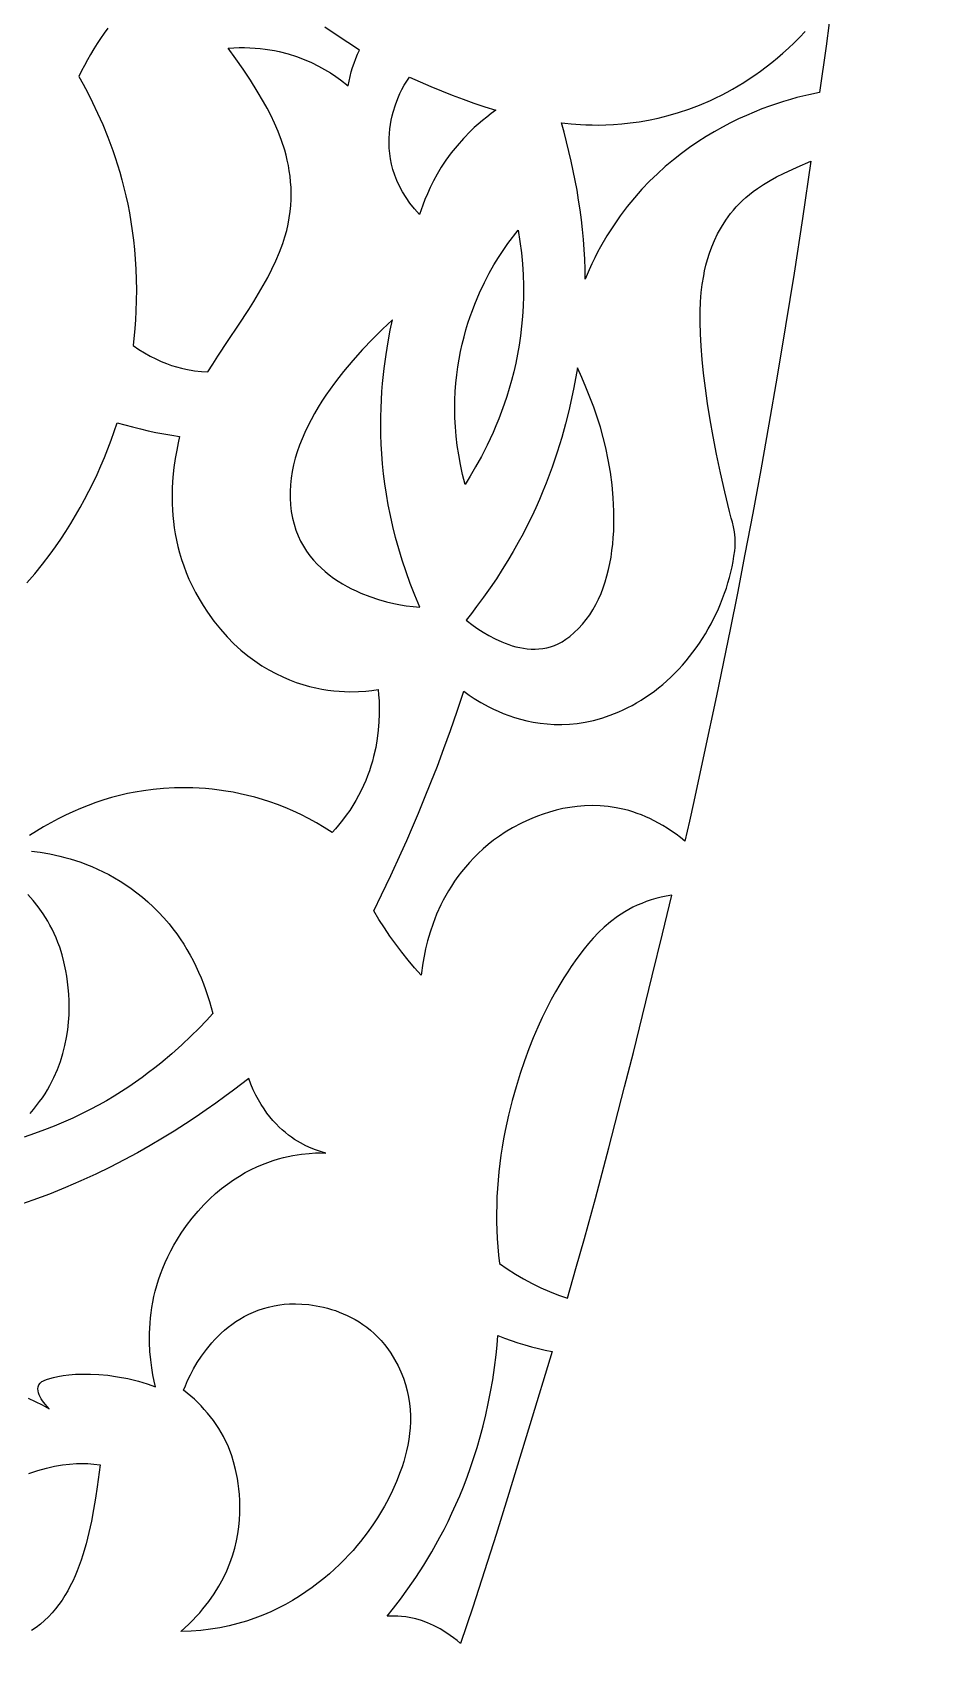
# Model space of a CAD drawing. Extents: x -570 to 570, y -570 to 570.
# Drawn here: x 431.3 to 482.2, y -152.3 to -60.7 of the extents above; entities that cross this region are included whole.
import ezdxf

# ---------------------------------------------------------------- set-up
doc = ezdxf.new("R2010")
doc.units = 0
doc.layers.add('LAYER_1', color=18, linetype='CONTINUOUS')
doc.layers.add('LAYER_2', color=174, linetype='CONTINUOUS')

msp = doc.modelspace()

# ---------------------------------------------------------------- linework, layer by layer
at = {"layer": 'LAYER_1'}
for points in [[(435.52, -60.445), (435.31, -60.731), (435.107, -61.022), (434.91, -61.318), (434.721, -61.619), (434.539, -61.923), (434.364, -62.231), (434.197, -62.543), (434.037, -62.858), (433.885, -63.175), (434.125, -63.609), (434.385, -64.097), (434.659, -64.638), (434.943, -65.232), (435.23, -65.879), (435.516, -66.578), (435.795, -67.329), (435.929, -67.724), (436.061, -68.132), (436.187, -68.553), (436.309, -68.986), (436.425, -69.432), (436.534, -69.891), (436.636, -70.363), (436.73, -70.848), (436.816, -71.345), (436.892, -71.854), (436.959, -72.376), (437.015, -72.911), (437.06, -73.458), (437.094, -74.018), (437.114, -74.59), (437.122, -75.174), (437.115, -75.771), (437.094, -76.38), (437.066, -76.862), (437.027, -77.343), (436.934, -78.304), (437.26, -78.529), (437.583, -78.73), (437.9, -78.909), (438.213, -79.067), (438.518, -79.205), (438.816, -79.324), (439.106, -79.426), (439.385, -79.512), (439.654, -79.584), (439.91, -79.643), (440.384, -79.727), (440.796, -79.775), (441.14, -79.798), (441.415, -79.353), (441.698, -78.911), (442.279, -78.032), (442.867, -77.157), (443.447, -76.277), (443.728, -75.834), (444.001, -75.386), (444.264, -74.934), (444.516, -74.476), (444.753, -74.012), (444.973, -73.54), (445.176, -73.06), (445.359, -72.571), (445.479, -72.201), (445.58, -71.836), (445.662, -71.475), (445.728, -71.119), (445.777, -70.769), (445.81, -70.423), (445.828, -70.083), (445.833, -69.749), (445.824, -69.421), (445.803, -69.099), (445.771, -68.783), (445.728, -68.474), (445.675, -68.172), (445.613, -67.877), (445.543, -67.589), (445.466, -67.308), (445.293, -66.77), (445.102, -66.263), (444.897, -65.791), (444.688, -65.354), (444.479, -64.954), (444.278, -64.593), (443.927, -63.993), (443.541, -63.372), (443.135, -62.764), (442.713, -62.167), (442.282, -61.576), (442.598, -61.554), (442.908, -61.542), (443.212, -61.54), (443.51, -61.548), (443.801, -61.565), (444.086, -61.591), (444.364, -61.624), (444.635, -61.665), (444.9, -61.714), (445.158, -61.769), (445.655, -61.897), (446.123, -62.045), (446.564, -62.211), (446.977, -62.39), (447.361, -62.578), (447.716, -62.772), (448.041, -62.967), (448.337, -63.16), (448.602, -63.347), (449.041, -63.687), (449.088, -63.428), (449.145, -63.17), (449.211, -62.914), (449.287, -62.66), (449.372, -62.409), (449.466, -62.162), (449.569, -61.919), (449.68, -61.68), (449.02, -61.258), (448.365, -60.826), (447.717, -60.385)], [(476.101, -60.142), (475.926, -61.454), (475.553, -64.074), (474.957, -64.195), (474.281, -64.359), (473.918, -64.46), (473.538, -64.573), (473.144, -64.7), (472.737, -64.841), (472.319, -64.997), (471.89, -65.169), (471.452, -65.356), (471.007, -65.559), (470.555, -65.78), (470.099, -66.019), (469.639, -66.276), (469.177, -66.552), (468.714, -66.848), (468.251, -67.163), (467.791, -67.5), (467.334, -67.858), (466.882, -68.238), (466.435, -68.64), (465.996, -69.066), (465.565, -69.516), (465.145, -69.99), (464.736, -70.489), (464.34, -71.013), (463.958, -71.564), (463.591, -72.142), (463.241, -72.747), (463.073, -73.06), (462.91, -73.38), (462.751, -73.708), (462.598, -74.042), (462.374, -74.571), (462.366, -74.014), (462.346, -73.457), (462.315, -72.901), (462.274, -72.344), (462.222, -71.788), (462.159, -71.233), (462.087, -70.679), (462.005, -70.126), (461.914, -69.574), (461.813, -69.024), (461.704, -68.475), (461.586, -67.929), (461.459, -67.384), (461.324, -66.842), (461.182, -66.303), (461.032, -65.767), (461.225, -65.789), (461.587, -65.829), (462.103, -65.871), (462.414, -65.887), (462.758, -65.897), (463.134, -65.899), (463.539, -65.89), (463.971, -65.869), (464.43, -65.834), (464.913, -65.782), (465.417, -65.711), (465.943, -65.62), (466.487, -65.505), (467.048, -65.366), (467.624, -65.199), (468.213, -65.003), (468.813, -64.776), (469.424, -64.515), (469.732, -64.371), (470.042, -64.218), (470.353, -64.056), (470.666, -63.884), (470.98, -63.702), (471.294, -63.51), (471.609, -63.307), (471.925, -63.094), (472.241, -62.869), (472.557, -62.633), (472.872, -62.386), (473.187, -62.127), (473.501, -61.856), (473.814, -61.572), (474.126, -61.276), (474.437, -60.967), (474.745, -60.645)], [(430.966, -91.664), (431.405, -91.151), (431.839, -90.615), (432.265, -90.053), (432.569, -89.632), (432.865, -89.204), (433.152, -88.769), (433.43, -88.328), (433.699, -87.881), (433.96, -87.428), (434.211, -86.97), (434.454, -86.507), (434.686, -86.039), (434.91, -85.566), (435.123, -85.09), (435.327, -84.609), (435.521, -84.125), (435.705, -83.637), (435.879, -83.147), (436.042, -82.653), (436.474, -82.777), (436.909, -82.894), (437.346, -83.002), (437.785, -83.103), (438.225, -83.196), (438.667, -83.281), (439.111, -83.358), (439.555, -83.427), (439.474, -83.789), (439.39, -84.202), (439.309, -84.662), (439.238, -85.167), (439.181, -85.711), (439.144, -86.293), (439.135, -86.596), (439.133, -86.907), (439.14, -87.225), (439.154, -87.55), (439.178, -87.882), (439.212, -88.22), (439.257, -88.563), (439.313, -88.911), (439.381, -89.264), (439.462, -89.621), (439.556, -89.982), (439.665, -90.346), (439.788, -90.713), (439.927, -91.083), (440.083, -91.454), (440.255, -91.827), (440.445, -92.201), (440.654, -92.575), (440.882, -92.95), (441.129, -93.324), (441.489, -93.82), (441.858, -94.279), (442.233, -94.702), (442.615, -95.091), (443.002, -95.446), (443.392, -95.77), (443.785, -96.064), (444.178, -96.328), (444.572, -96.566), (444.964, -96.777), (445.354, -96.964), (445.739, -97.127), (446.12, -97.269), (446.494, -97.39), (446.861, -97.492), (447.218, -97.577), (447.566, -97.645), (447.903, -97.699), (448.226, -97.739), (448.536, -97.767), (448.831, -97.784), (449.11, -97.793), (449.614, -97.787), (450.037, -97.762), (450.371, -97.727), (450.728, -97.677), (450.753, -97.97), (450.774, -98.301), (450.786, -98.667), (450.786, -99.066), (450.77, -99.495), (450.734, -99.951), (450.675, -100.43), (450.589, -100.929), (450.473, -101.447), (450.402, -101.711), (450.322, -101.978), (450.233, -102.249), (450.134, -102.522), (450.024, -102.797), (449.904, -103.073), (449.772, -103.352), (449.629, -103.631), (449.473, -103.911), (449.305, -104.191), (449.124, -104.47), (448.929, -104.75), (448.72, -105.028), (448.497, -105.306), (448.318, -105.511), (448.136, -105.713), (447.693, -105.432), (447.25, -105.172), (446.808, -104.931), (446.368, -104.708), (445.931, -104.504), (445.496, -104.318), (445.064, -104.149), (444.635, -103.996), (444.211, -103.859), (443.791, -103.737), (443.376, -103.629), (442.966, -103.535), (442.563, -103.455), (442.165, -103.386), (441.775, -103.329), (441.392, -103.284), (441.016, -103.248), (440.649, -103.223), (440.29, -103.207), (439.94, -103.199), (439.27, -103.206), (438.642, -103.24), (438.06, -103.294), (437.527, -103.363), (437.047, -103.443), (436.623, -103.528), (436.175, -103.633), (435.729, -103.753), (435.286, -103.887), (434.847, -104.034), (434.411, -104.194), (433.98, -104.367), (433.553, -104.552), (433.131, -104.749), (432.714, -104.957), (432.303, -105.176), (431.898, -105.405), (431.498, -105.644), (431.106, -105.893)], [(431.214, -106.763), (431.713, -106.828), (432.246, -106.919), (432.808, -107.042), (433.099, -107.116), (433.395, -107.199), (433.696, -107.293), (434.001, -107.396), (434.31, -107.511), (434.622, -107.636), (434.937, -107.773), (435.253, -107.923), (435.57, -108.086), (435.888, -108.261), (436.205, -108.451), (436.522, -108.655), (436.838, -108.873), (437.152, -109.107), (437.463, -109.357), (437.771, -109.623), (438.076, -109.906), (438.376, -110.207), (438.671, -110.525), (438.96, -110.861), (439.18, -111.136), (439.39, -111.418), (439.592, -111.708), (439.785, -112.004), (439.97, -112.306), (440.145, -112.614), (440.312, -112.928), (440.47, -113.246), (440.62, -113.569), (440.761, -113.895), (440.893, -114.226), (441.016, -114.559), (441.131, -114.894), (441.237, -115.232), (441.335, -115.571), (441.424, -115.912), (441.062, -116.3), (440.651, -116.727), (440.19, -117.187), (439.677, -117.674), (439.111, -118.182), (438.491, -118.703), (438.159, -118.968), (437.814, -119.233), (437.454, -119.499), (437.08, -119.765), (436.691, -120.03), (436.287, -120.294), (435.869, -120.555), (435.434, -120.812), (434.985, -121.066), (434.52, -121.314), (434.039, -121.557), (433.542, -121.794), (433.029, -122.024), (432.499, -122.246), (431.953, -122.459), (431.391, -122.663), (430.811, -122.856)], [(431.149, -121.525), (431.335, -121.306), (431.512, -121.086), (431.678, -120.864), (431.835, -120.641), (431.982, -120.416), (432.121, -120.191), (432.25, -119.964), (432.371, -119.737), (432.483, -119.509), (432.683, -119.053), (432.852, -118.598), (432.992, -118.146), (433.106, -117.697), (433.195, -117.254), (433.261, -116.819), (433.306, -116.392), (433.332, -115.977), (433.341, -115.574), (433.335, -115.185), (433.317, -114.812), (433.287, -114.456), (433.249, -114.119), (433.204, -113.803), (433.153, -113.51), (433.046, -112.998), (432.942, -112.595), (432.809, -112.174), (432.709, -111.907), (432.603, -111.65), (432.493, -111.401), (432.378, -111.162), (432.258, -110.93), (432.134, -110.707), (431.874, -110.286), (431.6, -109.895), (431.312, -109.536), (431.013, -109.205)], [(431.031, -137.549), (431.434, -137.737), (431.83, -137.937), (432.22, -138.148), (432.118, -138.043), (431.982, -137.888), (431.837, -137.697), (431.768, -137.591), (431.705, -137.481), (431.653, -137.367), (431.612, -137.253), (431.588, -137.138), (431.582, -137.025), (431.597, -136.915), (431.637, -136.81), (431.705, -136.711), (431.803, -136.62), (431.851, -136.592), (431.941, -136.552), (432.073, -136.503), (432.245, -136.448), (432.458, -136.391), (432.709, -136.336), (433, -136.285), (433.328, -136.242), (433.694, -136.211), (434.097, -136.194), (434.536, -136.196), (435.01, -136.219), (435.519, -136.267), (436.063, -136.344), (436.64, -136.452), (437.249, -136.595), (437.489, -136.663), (437.725, -136.74), (438.191, -136.914), (438.12, -136.598), (438.05, -136.238), (437.985, -135.838), (437.93, -135.4), (437.889, -134.927), (437.866, -134.422), (437.867, -133.889), (437.895, -133.329), (437.92, -133.04), (437.955, -132.746), (437.998, -132.447), (438.051, -132.144), (438.114, -131.836), (438.188, -131.524), (438.273, -131.209), (438.37, -130.891), (438.48, -130.569), (438.602, -130.246), (438.738, -129.92), (438.888, -129.593), (439.053, -129.264), (439.233, -128.935), (439.429, -128.605), (439.641, -128.275), (439.951, -127.83), (440.268, -127.416), (440.591, -127.03), (440.918, -126.673), (441.248, -126.342), (441.581, -126.037), (441.915, -125.757), (442.25, -125.5), (442.584, -125.266), (442.917, -125.054), (443.247, -124.862), (443.573, -124.69), (443.895, -124.537), (444.211, -124.401), (444.52, -124.281), (444.822, -124.177), (445.115, -124.087), (445.399, -124.011), (445.671, -123.947), (445.932, -123.894), (446.415, -123.817), (446.839, -123.774), (447.195, -123.754), (447.477, -123.751), (447.781, -123.759), (447.592, -123.71), (447.419, -123.659), (447.203, -123.586), (446.949, -123.485), (446.663, -123.355), (446.352, -123.19), (446.023, -122.988), (445.852, -122.871), (445.68, -122.744), (445.506, -122.605), (445.331, -122.455), (445.155, -122.292), (444.981, -122.117), (444.808, -121.928), (444.637, -121.725), (444.469, -121.509), (444.304, -121.278), (444.145, -121.032), (443.99, -120.77), (443.842, -120.492), (443.7, -120.198), (443.567, -119.886), (443.441, -119.557), (442.58, -120.222), (442.103, -120.578), (441.595, -120.947), (441.056, -121.328), (440.487, -121.719), (439.887, -122.116), (439.256, -122.519), (438.595, -122.926), (437.904, -123.334), (437.183, -123.741), (436.432, -124.146), (435.651, -124.547), (434.841, -124.941), (434, -125.326), (433.131, -125.701), (432.232, -126.063), (431.304, -126.412), (430.347, -126.743)], [(431.079, -141.799), (431.576, -141.629), (432.057, -141.494), (432.52, -141.389), (432.958, -141.314), (433.369, -141.263), (433.747, -141.234), (434.088, -141.225), (434.388, -141.232), (434.737, -141.262), (435.084, -141.299), (434.915, -142.546), (434.82, -143.184), (434.713, -143.828), (434.592, -144.471), (434.455, -145.112), (434.297, -145.745), (434.116, -146.367), (434.016, -146.672), (433.909, -146.973), (433.795, -147.27), (433.674, -147.561), (433.544, -147.846), (433.406, -148.124), (433.26, -148.396), (433.104, -148.661), (432.939, -148.917), (432.764, -149.165), (432.579, -149.405), (432.383, -149.635), (432.176, -149.855), (431.958, -150.065), (431.729, -150.264), (431.487, -150.452), (431.218, -150.638)]]:
    msp.add_lwpolyline(points, dxfattribs=at)
for points in [[(457.355, -65.066), (457.09, -65.256), (456.836, -65.449), (456.592, -65.645), (456.358, -65.843), (456.135, -66.043), (455.922, -66.245), (455.523, -66.652), (455.162, -67.062), (454.835, -67.471), (454.54, -67.877), (454.277, -68.278), (454.043, -68.67), (453.836, -69.05), (453.653, -69.416), (453.494, -69.765), (453.357, -70.094), (453.239, -70.401), (453.053, -70.935), (452.77, -70.618), (452.517, -70.3), (452.294, -69.981), (452.097, -69.663), (451.927, -69.345), (451.781, -69.03), (451.659, -68.716), (451.558, -68.406), (451.479, -68.099), (451.418, -67.796), (451.376, -67.499), (451.349, -67.208), (451.339, -66.923), (451.341, -66.645), (451.357, -66.375), (451.383, -66.114), (451.419, -65.862), (451.463, -65.619), (451.515, -65.388), (451.571, -65.168), (451.697, -64.764), (451.828, -64.415), (451.954, -64.124), (452.064, -63.899), (452.194, -63.665), (452.343, -63.435), (452.498, -63.21), (453.091, -63.476), (453.688, -63.734), (454.289, -63.982), (454.895, -64.22), (455.505, -64.448), (456.118, -64.665), (456.735, -64.871)], [(475.075, -67.934), (474.6, -71.155), (474.125, -74.244), (473.65, -77.204), (473.179, -80.034), (472.713, -82.734), (472.254, -85.305), (471.804, -87.746), (471.365, -90.06), (470.939, -92.244), (470.529, -94.301), (469.76, -98.031), (469.076, -101.252), (468.492, -103.967), (468.241, -105.084), (467.976, -106.197), (467.73, -106), (467.485, -105.814), (467.239, -105.64), (466.994, -105.478), (466.749, -105.326), (466.505, -105.186), (466.262, -105.057), (466.02, -104.938), (465.778, -104.829), (465.537, -104.729), (465.298, -104.64), (465.06, -104.559), (464.823, -104.488), (464.588, -104.425), (464.122, -104.325), (463.664, -104.256), (463.214, -104.216), (462.773, -104.203), (462.342, -104.215), (461.922, -104.249), (461.514, -104.303), (461.118, -104.375), (460.736, -104.463), (460.369, -104.564), (460.017, -104.676), (459.682, -104.797), (459.363, -104.925), (459.063, -105.057), (458.782, -105.191), (458.281, -105.457), (457.866, -105.705), (457.546, -105.915), (457.218, -106.155), (456.916, -106.396), (456.631, -106.643), (456.36, -106.894), (456.104, -107.148), (455.862, -107.406), (455.634, -107.667), (455.419, -107.931), (455.217, -108.196), (455.028, -108.462), (454.851, -108.729), (454.685, -108.997), (454.531, -109.264), (454.387, -109.53), (454.254, -109.795), (454.016, -110.319), (453.815, -110.832), (453.647, -111.328), (453.509, -111.806), (453.396, -112.259), (453.306, -112.684), (453.236, -113.076), (453.138, -113.748), (452.767, -113.326), (452.407, -112.895), (452.057, -112.454), (451.718, -112.005), (451.391, -111.547), (451.075, -111.081), (450.77, -110.609), (450.477, -110.129), (450.919, -109.216), (451.437, -108.13), (452.02, -106.867), (452.333, -106.167), (452.659, -105.422), (452.996, -104.631), (453.342, -103.794), (453.697, -102.91), (454.059, -101.978), (454.427, -100.998), (454.8, -99.97), (455.175, -98.893), (455.553, -97.768), (455.849, -97.985), (456.134, -98.177), (456.504, -98.403), (456.953, -98.648), (457.207, -98.773), (457.478, -98.897), (457.767, -99.018), (458.073, -99.133), (458.395, -99.242), (458.733, -99.341), (459.086, -99.43), (459.453, -99.505), (459.834, -99.566), (460.229, -99.61), (460.636, -99.635), (461.055, -99.64), (461.486, -99.621), (461.927, -99.578), (462.378, -99.508), (462.839, -99.41), (463.309, -99.281), (463.788, -99.12), (464.03, -99.026), (464.274, -98.924), (464.519, -98.812), (464.767, -98.691), (465.016, -98.561), (465.266, -98.421), (465.518, -98.27), (465.772, -98.109), (466.022, -97.94), (466.268, -97.762), (466.508, -97.576), (466.744, -97.381), (466.975, -97.179), (467.201, -96.97), (467.421, -96.753), (467.636, -96.529), (467.845, -96.299), (468.048, -96.062), (468.246, -95.819), (468.438, -95.571), (468.623, -95.317), (468.802, -95.059), (468.975, -94.795), (469.141, -94.527), (469.3, -94.255), (469.453, -93.979), (469.598, -93.699), (469.737, -93.416), (469.868, -93.13), (469.991, -92.841), (470.107, -92.55), (470.216, -92.256), (470.316, -91.961), (470.408, -91.665), (470.493, -91.367), (470.569, -91.068), (470.636, -90.769), (470.695, -90.469), (470.745, -90.17), (470.787, -89.87), (470.806, -89.673), (470.816, -89.484), (470.817, -89.302), (470.81, -89.128), (470.777, -88.803), (470.725, -88.51), (470.662, -88.248), (470.596, -88.018), (470.49, -87.655), (470.223, -86.541), (469.982, -85.467), (469.766, -84.432), (469.574, -83.437), (469.405, -82.483), (469.26, -81.571), (469.138, -80.701), (469.038, -79.873), (468.959, -79.089), (468.901, -78.349), (468.863, -77.654), (468.845, -77.004), (468.847, -76.4), (468.867, -75.843), (468.905, -75.333), (468.96, -74.871), (469.04, -74.385), (469.096, -74.101), (469.167, -73.793), (469.255, -73.465), (469.363, -73.12), (469.492, -72.762), (469.646, -72.393), (469.827, -72.018), (470.038, -71.639), (470.28, -71.259), (470.414, -71.07), (470.557, -70.883), (470.71, -70.697), (470.871, -70.512), (471.043, -70.331), (471.225, -70.152), (471.417, -69.976), (471.62, -69.804), (471.834, -69.636), (472.06, -69.472), (472.413, -69.239), (472.775, -69.022), (473.147, -68.818), (473.525, -68.627), (474.296, -68.27)], [(458.602, -71.813), (458.704, -72.46), (458.783, -73.096), (458.842, -73.721), (458.879, -74.334), (458.898, -74.936), (458.898, -75.525), (458.881, -76.103), (458.847, -76.668), (458.798, -77.221), (458.734, -77.762), (458.657, -78.289), (458.567, -78.804), (458.465, -79.306), (458.353, -79.794), (458.231, -80.269), (458.101, -80.731), (457.963, -81.178), (457.818, -81.612), (457.667, -82.032), (457.511, -82.437), (457.352, -82.828), (457.19, -83.205), (456.86, -83.913), (456.531, -84.56), (456.21, -85.146), (455.904, -85.669), (455.622, -86.127), (455.478, -85.566), (455.356, -85.014), (455.256, -84.469), (455.175, -83.932), (455.114, -83.404), (455.071, -82.885), (455.046, -82.374), (455.037, -81.873), (455.044, -81.382), (455.065, -80.9), (455.101, -80.428), (455.149, -79.967), (455.21, -79.517), (455.282, -79.077), (455.364, -78.649), (455.456, -78.232), (455.556, -77.827), (455.664, -77.434), (455.779, -77.053), (455.9, -76.685), (456.026, -76.33), (456.156, -75.988), (456.425, -75.345), (456.7, -74.758), (456.974, -74.23), (457.24, -73.762), (457.49, -73.357), (457.754, -72.962), (458.029, -72.573)], [(451.533, -76.861), (450.972, -77.394), (450.409, -77.954), (449.851, -78.54), (449.304, -79.149), (448.774, -79.779), (448.517, -80.102), (448.267, -80.43), (448.025, -80.763), (447.79, -81.099), (447.565, -81.44), (447.349, -81.785), (447.144, -82.133), (446.95, -82.485), (446.767, -82.84), (446.598, -83.199), (446.442, -83.56), (446.3, -83.923), (446.174, -84.289), (446.063, -84.657), (445.969, -85.027), (445.892, -85.399), (445.833, -85.772), (445.794, -86.146), (445.774, -86.522), (445.774, -86.898), (445.795, -87.275), (445.839, -87.652), (445.904, -88.019), (445.991, -88.368), (446.097, -88.702), (446.221, -89.02), (446.363, -89.322), (446.521, -89.609), (446.694, -89.881), (446.881, -90.138), (447.08, -90.382), (447.291, -90.612), (447.511, -90.828), (447.74, -91.032), (447.977, -91.223), (448.221, -91.402), (448.469, -91.569), (448.721, -91.724), (448.977, -91.868), (449.233, -92.002), (449.49, -92.125), (449.746, -92.239), (450.251, -92.437), (450.738, -92.599), (451.196, -92.729), (451.617, -92.829), (451.991, -92.903), (452.307, -92.953), (452.69, -92.997), (453.074, -93.035), (452.791, -92.364), (452.531, -91.7), (452.293, -91.043), (452.078, -90.394), (451.883, -89.753), (451.708, -89.12), (451.552, -88.497), (451.415, -87.882), (451.295, -87.277), (451.193, -86.682), (451.106, -86.097), (451.034, -85.523), (450.977, -84.96), (450.933, -84.409), (450.902, -83.869), (450.883, -83.341), (450.875, -82.826), (450.877, -82.324), (450.889, -81.835), (450.909, -81.36), (450.937, -80.899), (450.972, -80.453), (451.061, -79.604), (451.168, -78.818), (451.286, -78.097), (451.41, -77.443)], [(461.934, -79.562), (461.729, -80.665), (461.6, -81.298), (461.447, -81.982), (461.266, -82.713), (461.054, -83.488), (460.805, -84.305), (460.517, -85.16), (460.356, -85.601), (460.184, -86.05), (460, -86.508), (459.803, -86.972), (459.593, -87.445), (459.369, -87.923), (459.132, -88.409), (458.879, -88.9), (458.611, -89.398), (458.328, -89.9), (458.028, -90.407), (457.712, -90.919), (457.378, -91.435), (457.026, -91.955), (456.656, -92.478), (456.268, -93.005), (455.971, -93.388), (455.672, -93.768), (456.077, -94.07), (456.337, -94.25), (456.631, -94.44), (456.954, -94.631), (457.305, -94.816), (457.678, -94.989), (457.872, -95.068), (458.071, -95.14), (458.274, -95.206), (458.48, -95.263), (458.69, -95.311), (458.902, -95.35), (459.117, -95.377), (459.333, -95.393), (459.551, -95.395), (459.77, -95.385), (459.989, -95.359), (460.209, -95.317), (460.428, -95.26), (460.646, -95.184), (460.863, -95.09), (461.079, -94.977), (461.293, -94.843), (461.504, -94.687), (461.76, -94.47), (462.001, -94.237), (462.226, -93.991), (462.435, -93.732), (462.63, -93.46), (462.809, -93.176), (462.975, -92.881), (463.126, -92.576), (463.264, -92.261), (463.389, -91.938), (463.501, -91.606), (463.6, -91.267), (463.688, -90.922), (463.763, -90.57), (463.827, -90.213), (463.881, -89.852), (463.923, -89.487), (463.955, -89.119), (463.978, -88.749), (463.991, -88.377), (463.994, -88.004), (463.989, -87.632), (463.976, -87.26), (463.954, -86.889), (463.888, -86.155), (463.794, -85.435), (463.675, -84.735), (463.535, -84.061), (463.391, -83.481), (463.229, -82.906), (463.048, -82.336), (462.852, -81.771), (462.64, -81.211), (462.416, -80.656), (462.18, -80.106)], [(467.244, -109.246), (466.938, -109.296), (466.642, -109.358), (466.355, -109.43), (466.078, -109.512), (465.811, -109.604), (465.552, -109.704), (465.303, -109.812), (465.063, -109.927), (464.831, -110.049), (464.608, -110.178), (464.394, -110.311), (464.188, -110.45), (463.8, -110.739), (463.444, -111.04), (463.119, -111.348), (462.823, -111.657), (462.554, -111.963), (462.313, -112.26), (461.906, -112.808), (461.592, -113.262), (461.39, -113.562), (461.174, -113.897), (460.947, -114.268), (460.71, -114.676), (460.465, -115.121), (460.215, -115.602), (459.962, -116.12), (459.707, -116.676), (459.454, -117.269), (459.203, -117.9), (458.957, -118.57), (458.718, -119.277), (458.488, -120.024), (458.27, -120.809), (458.065, -121.634), (457.876, -122.498), (457.786, -122.957), (457.706, -123.418), (457.634, -123.882), (457.571, -124.347), (457.517, -124.814), (457.473, -125.282), (457.438, -125.751), (457.412, -126.221), (457.395, -126.691), (457.388, -127.161), (457.391, -127.631), (457.404, -128.101), (457.426, -128.57), (457.458, -129.037), (457.5, -129.504), (457.552, -129.968), (457.991, -130.279), (458.444, -130.572), (458.909, -130.846), (459.386, -131.102), (459.872, -131.339), (460.367, -131.555), (460.87, -131.749), (461.379, -131.921), (461.852, -130.265), (462.326, -128.575), (462.946, -126.307), (463.705, -123.459), (464.593, -120.029), (465.083, -118.095), (465.602, -116.015), (466.149, -113.788), (466.723, -111.415)], [(439.626, -150.68), (439.858, -150.473), (440.08, -150.264), (440.292, -150.054), (440.493, -149.842), (440.685, -149.63), (440.867, -149.417), (441.204, -148.989), (441.504, -148.558), (441.771, -148.127), (442.005, -147.697), (442.209, -147.268), (442.384, -146.841), (442.532, -146.419), (442.654, -146.002), (442.753, -145.591), (442.829, -145.187), (442.885, -144.791), (442.923, -144.406), (442.943, -144.031), (442.948, -143.668), (442.94, -143.318), (442.92, -142.983), (442.89, -142.662), (442.851, -142.359), (442.806, -142.073), (442.702, -141.559), (442.592, -141.129), (442.49, -140.793), (442.362, -140.44), (442.259, -140.196), (442.146, -139.956), (442.024, -139.72), (441.894, -139.488), (441.755, -139.26), (441.608, -139.036), (441.453, -138.817), (441.291, -138.603), (441.122, -138.394), (440.946, -138.191), (440.764, -137.994), (440.577, -137.802), (440.384, -137.617), (440.185, -137.439), (439.983, -137.267), (439.775, -137.103), (439.879, -136.851), (440.007, -136.564), (440.16, -136.247), (440.341, -135.907), (440.551, -135.549), (440.791, -135.181), (441.063, -134.809), (441.212, -134.623), (441.369, -134.438), (441.534, -134.255), (441.709, -134.075), (441.892, -133.899), (442.085, -133.727), (442.287, -133.561), (442.499, -133.4), (442.72, -133.246), (442.952, -133.1), (443.194, -132.962), (443.446, -132.833), (443.709, -132.714), (443.982, -132.606), (444.267, -132.509), (444.562, -132.425), (444.869, -132.354), (445.187, -132.296), (445.441, -132.265), (445.736, -132.245), (446.067, -132.241), (446.43, -132.254), (446.818, -132.289), (447.229, -132.348), (447.656, -132.436), (447.874, -132.491), (448.095, -132.554), (448.317, -132.626), (448.54, -132.708), (448.764, -132.798), (448.987, -132.898), (449.21, -133.009), (449.432, -133.13), (449.651, -133.263), (449.868, -133.406), (450.082, -133.562), (450.292, -133.73), (450.497, -133.911), (450.697, -134.105), (450.892, -134.312), (451.08, -134.533), (451.262, -134.769), (451.436, -135.019), (451.654, -135.372), (451.845, -135.726), (452.01, -136.08), (452.15, -136.435), (452.267, -136.79), (452.362, -137.143), (452.435, -137.495), (452.488, -137.846), (452.522, -138.194), (452.538, -138.539), (452.538, -138.88), (452.522, -139.217), (452.491, -139.55), (452.447, -139.878), (452.391, -140.2), (452.324, -140.515), (452.247, -140.824), (452.162, -141.126), (452.069, -141.42), (451.969, -141.705), (451.755, -142.249), (451.53, -142.753), (451.301, -143.214), (451.078, -143.625), (450.688, -144.287), (450.43, -144.687), (450.114, -145.132), (449.741, -145.613), (449.533, -145.863), (449.311, -146.119), (449.074, -146.379), (448.823, -146.642), (448.557, -146.906), (448.277, -147.171), (447.983, -147.435), (447.674, -147.697), (447.351, -147.955), (447.013, -148.21), (446.661, -148.458), (446.294, -148.7), (445.913, -148.933), (445.517, -149.157), (445.106, -149.371), (444.681, -149.573), (444.242, -149.762), (443.787, -149.937), (443.319, -150.096), (442.835, -150.239), (442.337, -150.364), (441.824, -150.47), (441.297, -150.556), (440.755, -150.62), (440.198, -150.662)], [(460.521, -134.93), (459.264, -139.049), (458.004, -143.168), (457.364, -145.224), (456.713, -147.276), (456.046, -149.323), (455.359, -151.363), (455.163, -151.198), (454.968, -151.044), (454.775, -150.902), (454.584, -150.771), (454.21, -150.541), (453.847, -150.351), (453.499, -150.196), (453.167, -150.073), (452.854, -149.979), (452.561, -149.91), (452.291, -149.863), (452.046, -149.833), (451.829, -149.818), (451.641, -149.814), (451.363, -149.823), (451.229, -149.832), (451.591, -149.376), (451.984, -148.861), (452.402, -148.285), (452.839, -147.649), (453.289, -146.953), (453.746, -146.194), (453.975, -145.792), (454.204, -145.374), (454.431, -144.94), (454.656, -144.491), (454.879, -144.025), (455.098, -143.544), (455.312, -143.048), (455.522, -142.535), (455.725, -142.006), (455.922, -141.461), (456.112, -140.9), (456.293, -140.322), (456.466, -139.729), (456.628, -139.119), (456.781, -138.492), (456.922, -137.849), (457.052, -137.19), (457.169, -136.514), (457.272, -135.821), (457.361, -135.111), (457.415, -134.572), (457.464, -134.033), (457.835, -134.178), (458.21, -134.313), (458.589, -134.439), (458.97, -134.557), (459.355, -134.664), (459.741, -134.763), (460.13, -134.851)]]:
    msp.add_lwpolyline(points, close=True, dxfattribs=at)
at = {"layer": 'LAYER_2'}
msp.add_lwpolyline([(0, 570, 0.414214), (-570, 0, 0.414214), (0, -570, 0.414214), (570, 0, 0.414214)], format="xyb", close=True, dxfattribs=at)

doc.saveas('drawing.dxf')
